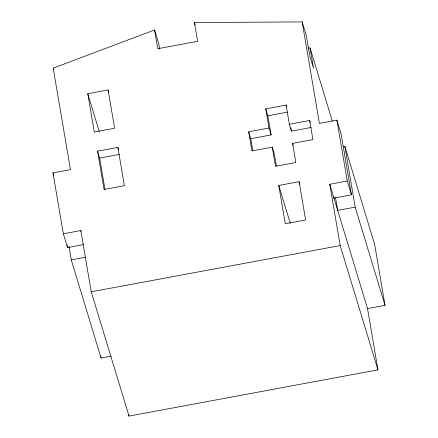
<?xml version="1.0" encoding="UTF-8"?>
<svg xmlns="http://www.w3.org/2000/svg" width="438" height="438" viewBox="0 0 438 438"><rect width="100%" height="100%" fill="white"/><g stroke="black" fill="none" stroke-linecap="round" stroke-linejoin="round"><path stroke-width="0.66" d="M83.674 244.59L67.529 247.59L63.335 233.777L52.982 172.884L70.469 169.632L53.212 68.142L154.565 29.959L158.759 43.767L159.667 49.127M108.115 89.943L114.625 128.246L94.285 132.024L87.775 93.721L108.115 89.943L108.903 92.549M269.003 128.016L248.669 131.794L250.766 138.698L271.106 134.92L269.003 128.016L265.751 108.865L286.091 105.087L286.66 106.971M265.751 108.865L267.848 115.769L287.531 112.112M117.882 147.392L124.392 185.69L104.058 189.473L97.543 151.17L117.882 147.392L118.452 149.276M97.543 151.17L99.64 158.08L119.322 154.422M286.091 105.087L289.343 124.239L309.682 120.461L310.257 122.344M333.734 196.761L333.964 198.096L351.451 194.85L341.098 133.951L336.904 120.143L319.411 123.39L302.154 21.9L194.428 22.552L197.615 41.32L157.751 48.722L154.565 29.959M289.343 124.239L291.44 131.143L311.122 127.485M276.378 165.953L274.358 154.066L272.261 147.163L251.921 150.94L248.669 131.794M272.261 147.163L275.518 166.314L295.858 162.536L292.6 143.385L312.94 139.607L309.682 120.461M343.491 146.495L344.832 146.243L374.665 244.437L385.018 305.33L367.531 308.582L329.765 184.288L347.257 181.036L351.451 194.85M299.11 181.682L305.625 219.986L285.286 223.763L278.776 185.46L299.11 181.682L299.91 184.299M63.335 233.777L80.822 230.53L81.205 231.784M68.985 246.495L71.263 259.882L85.388 257.254M385.018 305.33L355.191 207.141L337.698 210.388L335.535 197.675M91.241 291.807L340.184 245.565L377.95 369.858L129.007 416.1L91.241 291.807L80.822 230.53M71.263 259.882L101.096 358.07L111.186 356.198M308.04 48.016L310.088 47.999L332.36 121.315M302.154 21.9L306.354 35.708L309.803 56.009L313.537 68.301L310.088 47.999M292.6 143.385L293.17 145.268M278.776 185.46L290.252 223.243M194.428 22.552L195.189 25.065M87.775 93.721L99.306 131.663M53.212 68.142L53.595 69.396M52.982 172.884L53.743 175.392M344.832 146.243L355.191 207.141M336.904 120.143L347.257 181.036M367.531 308.582L377.95 369.858M329.765 184.288L340.184 245.565M290.881 127.841L291.44 131.143M267.848 115.769L271.106 134.92M250.766 138.698L252.786 150.584M99.64 158.08L105.011 189.654M128.777 414.753L129.007 416.1M100.756 356.061L101.096 358.07M67.074 244.913L67.529 247.59"/></g></svg>
